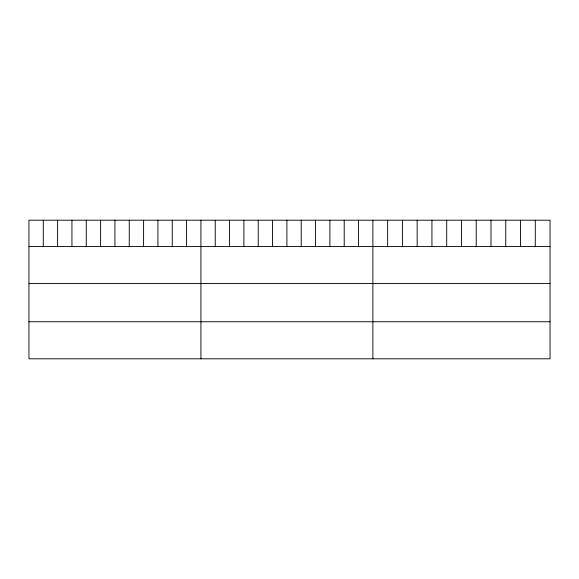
<?xml version="1.0" encoding="UTF-8"?>
<svg xmlns="http://www.w3.org/2000/svg" width="579" height="579" viewBox="0 0 579 579"><rect width="100%" height="100%" fill="white"/><g stroke="black" fill="none" stroke-linecap="round" stroke-linejoin="round"><path stroke-width="0.87" d="M550.05 246.516L550.05 358.799L28.95 358.799L28.95 220.201L550.05 220.201L550.05 246.516L28.95 246.516M28.95 283.572L550.05 283.572M28.95 321.743L550.05 321.743M535.286 220.201L535.286 246.516M520.521 220.201L520.521 246.516M505.756 220.201L505.756 246.516M490.992 220.201L490.992 246.516M476.228 220.201L476.228 246.516M461.463 220.201L461.463 246.516M446.699 220.201L446.699 246.516M431.934 220.201L431.934 246.516M417.169 220.201L417.169 246.516M402.405 220.201L402.405 246.516M387.641 220.201L387.641 246.516M372.876 220.201L372.876 358.799M358.546 220.201L358.546 246.516M344.216 220.201L344.216 246.516M329.885 220.201L329.885 246.516M315.555 220.201L315.555 246.516M301.225 220.201L301.225 246.516M286.894 220.201L286.894 246.516M272.564 220.201L272.564 246.516M258.234 220.201L258.234 246.516M243.904 220.201L243.904 246.516M229.573 220.201L229.573 246.516M215.243 220.201L215.243 246.516M200.913 220.201L200.913 358.799M186.583 220.201L186.583 246.516M172.252 220.201L172.252 246.516M157.922 220.201L157.922 246.516M143.592 220.201L143.592 246.516M129.262 220.201L129.262 246.516M114.932 220.201L114.932 246.516M100.601 220.201L100.601 246.516M86.271 220.201L86.271 246.516M71.941 220.201L71.941 246.516M57.61 220.201L57.61 246.516M43.28 220.201L43.28 246.516"/></g></svg>
